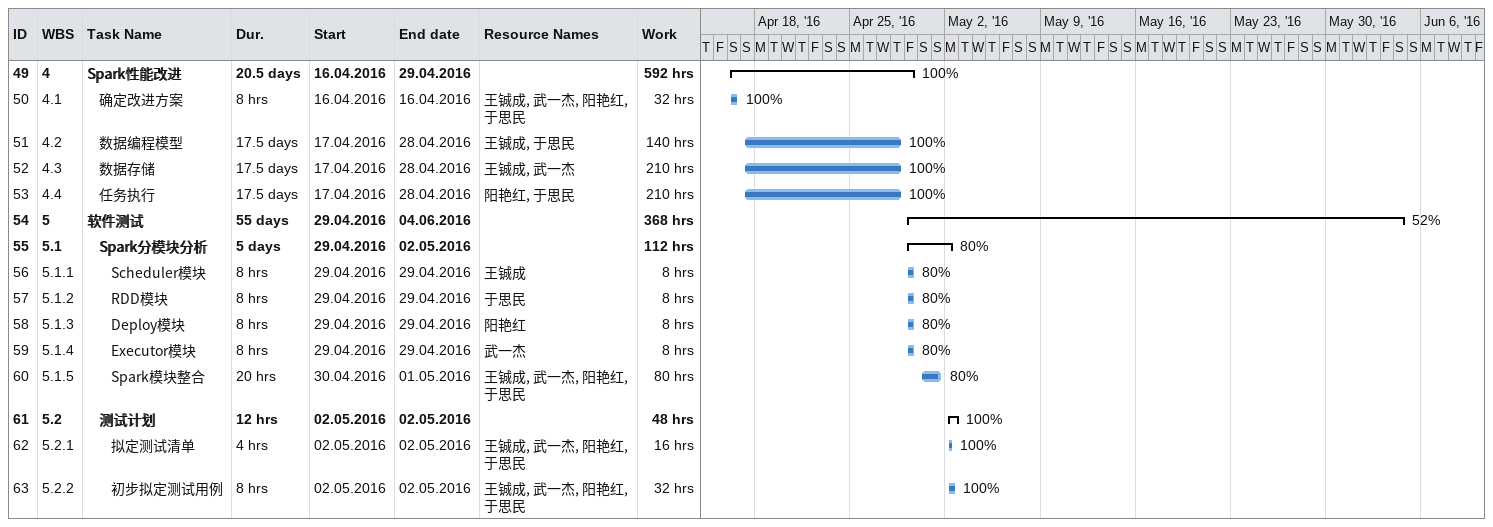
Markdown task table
| ID | WBS | Task | Duration | Start | Finish | Resources | % complete | Work (h) |
|---|---|---|---|---|---|---|---|---|
| 49 | 4 | **Spark性能改进** | 20.5d | 2016-04-16 | 2016-04-29 |  | 100 | 592 |
| 50 | 4.1 | 确定改进方案 | 8h | 2016-04-16 | 2016-04-16 | 王铖成, 武一杰, 阳艳红, 于思民 | 100 | 32 |
| 51 | 4.2 | 数据编程模型 | 17.5d | 2016-04-17 | 2016-04-28 | 王铖成, 于思民 | 100 | 140 |
| 52 | 4.3 | 数据存储 | 17.5d | 2016-04-17 | 2016-04-28 | 王铖成, 武一杰 | 100 | 210 |
| 53 | 4.4 | 任务执行 | 17.5d | 2016-04-17 | 2016-04-28 | 阳艳红, 于思民 | 100 | 210 |
| 54 | 5 | **软件测试** | 55d | 2016-04-29 | 2016-06-04 |  | 52 | 368 |
| 55 | 5.1 | **Spark分模块分析** | 5d | 2016-04-29 | 2016-05-02 |  | 80 | 112 |
| 56 | 5.1.1 | Scheduler模块 | 8h | 2016-04-29 | 2016-04-29 | 王铖成 | 80 | 8 |
| 57 | 5.1.2 | RDD模块 | 8h | 2016-04-29 | 2016-04-29 | 于思民 | 80 | 8 |
| 58 | 5.1.3 | Deploy模块 | 8h | 2016-04-29 | 2016-04-29 | 阳艳红 | 80 | 8 |
| 59 | 5.1.4 | Executor模块 | 8h | 2016-04-29 | 2016-04-29 | 武一杰 | 80 | 8 |
| 60 | 5.1.5 | Spark模块整合 | 20h | 2016-04-30 | 2016-05-01 | 王铖成, 武一杰, 阳艳红, 于思民 | 80 | 80 |
| 61 | 5.2 | **测试计划** | 12h | 2016-05-02 | 2016-05-02 |  | 100 | 48 |
| 62 | 5.2.1 | 拟定测试清单 | 4h | 2016-05-02 | 2016-05-02 | 王铖成, 武一杰, 阳艳红, 于思民 | 100 | 16 |
| 63 | 5.2.2 | 初步拟定测试用例 | 8h | 2016-05-02 | 2016-05-02 | 王铖成, 武一杰, 阳艳红, 于思民 | 100 | 32 |
